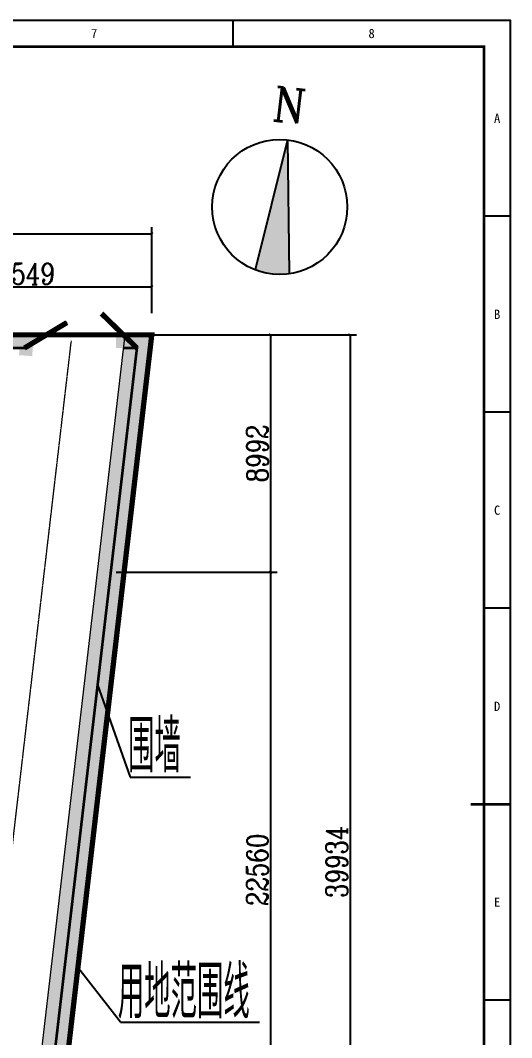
# Model space of a CAD drawing. Extents: x 3213259 to 3716512, y 332899 to 392399.
# Drawn here: x 3278845 to 3297459, y 353805 to 392349 of the extents above; entities that cross this region are included whole.
import ezdxf
from ezdxf.enums import TextEntityAlignment as Align

# ---------------------------------------------------------------- set-up
doc = ezdxf.new("R2010")
doc.units = 0
doc.header["$LTSCALE"] = 1000
doc.header["$MEASUREMENT"] = 0
doc.linetypes.add('235', pattern=[3, 2, -1])
doc.linetypes.add('ZXX0', pattern=[15, 10, -2.5, 0, -2.5])
for name, color, linetype, lineweight in [('a40', 11, 'ZXX0', 25), ('围墙', 5, 'Continuous', 13), ('道路', 220, 'Continuous', 13)]:
    doc.layers.add(name, color=color, linetype=linetype, lineweight=lineweight)
for name, color, linetype in [('JQFrame_DefaultLayer', 7, 'Continuous'), ('PUB_DIM', 3, 'Continuous'), ('XK', 7, 'Continuous'), ('站内道路', 7, 'Continuous')]:
    doc.layers.add(name, color=color, linetype=linetype)
doc.styles.add('DIM_FONT', font='COMPLEX8.SHX', dxfattribs={"width": 0.6, "bigfont": 'HZITXT.SHX'})
doc.styles.add('HZ', font='complex8.shx', dxfattribs={"width": 0.8, "bigfont": 'hztxt.shx'})
doc.styles.add('JQFrame_markText', font='txt')
doc.styles.add('S1', font='ROMANC8.shx', dxfattribs={"bigfont": 'hztxt.shx'})
doc.styles.add('TSSD_Label', font='txt.shx', dxfattribs={"width": 0.7, "bigfont": 'hztxt.shx'})
doc.dimstyles.new('DIMN', dxfattribs={"dimtxt": 300, "dimasz": 100, "dimexe": 250, "dimexo": 300, "dimgap": 100, "dimtad": 1, "dimdec": 0, "dimzin": 0, "dimdsep": 46, "dimtxsty": 'DIM_FONT', "dimblk": 'ARCHTICK', "dimcen": 0.09, "dimclrt": 7, "dimazin": 2, "dimtfac": 1, "dimtdec": 0, "dimtix": 1, "dimtmove": 2, "dimatfit": 3, "dimldrblk": 'ARCHTICK', "dimfxl": 1, "dimtolj": 1, "dimtzin": 0, "dimarcsym": 0})
pattern_1 = [(90, (38683506.7, 5563254.86), (-538.815, 538.815), [142.875, -934.755]), (45, (38683506.7, 5563254.86), (-538.815367, 538.815367), [142.875, -619.125]), (135, (38683506.7, 5563254.86), (-538.815367, -538.815367), [142.875, -619.125])]

# ---------------------------------------------------------------- blocks, each defined once
blk = doc.blocks.new('_ArchTick')
at = {"color": 0, "linetype": 'ByBlock', "const_width": 0.4}
blk.add_lwpolyline([(-0.5, -0.5), (0.5, 0.5)], dxfattribs=at)
blk = doc.blocks.new('*D159')
at = {"layer": 'Defpoints', "color": 0}
for p in [(3283280, 380434), (3282797, 371442), (3288328, 371442)]:
    blk.add_point(p, dxfattribs=at)
at = {"layer": 'PUB_DIM', "color": 0, "lineweight": -2}
for p, q in [((3283580, 380434), (3288578, 380434)), ((3288328, 380434), (3288328, 371442)), ((3283097, 371442), (3288578, 371442))]:
    blk.add_line(p, q, dxfattribs=at)
at = {"layer": 'PUB_DIM', "color": 0, "lineweight": -2, "xscale": 100, "yscale": 100, "zscale": 100}
for p, rotation in [((3288328, 380434), 90), ((3288328, 371442), 270)]:
    blk.add_blockref('_ArchTick', p, dxfattribs=dict(at, rotation=rotation))
at = {"layer": 'PUB_DIM', "color": 7, "lineweight": 25, "insert": (3287828, 375938), "char_height": 800, "attachment_point": 5, "rotation": 90, "style": 'HZ'}
blk.add_mtext('\\A1;8992', dxfattribs=at)
blk = doc.blocks.new('*D158')
at = {"layer": 'Defpoints', "color": 0}
for p in [(3279730, 380434), (3279730, 340500), (3291335, 340500)]:
    blk.add_point(p, dxfattribs=at)
at = {"layer": 'PUB_DIM', "color": 0, "lineweight": -2}
for p, q in [((3280030, 380434), (3291585, 380434)), ((3291335, 380434), (3291335, 340500)), ((3280030, 340500), (3291585, 340500))]:
    blk.add_line(p, q, dxfattribs=at)
at = {"layer": 'PUB_DIM', "color": 0, "lineweight": -2, "xscale": 100, "yscale": 100, "zscale": 100}
for p, rotation in [((3291335, 380434), 90), ((3291335, 340500), 270)]:
    blk.add_blockref('_ArchTick', p, dxfattribs=dict(at, rotation=rotation))
at = {"layer": 'PUB_DIM', "color": 7, "lineweight": 25, "insert": (3290835, 360467), "char_height": 800, "attachment_point": 5, "rotation": 90, "style": 'HZ'}
blk.add_mtext('\\A1;39934', dxfattribs=at)
blk = doc.blocks.new('*D156')
at = {"layer": 'Defpoints', "color": 0}
for p in [(3282172, 371442), (3282172, 348882), (3288328, 348882)]:
    blk.add_point(p, dxfattribs=at)
at = {"layer": 'PUB_DIM', "color": 0, "lineweight": -2}
for p, q in [((3282472, 371442), (3288578, 371442)), ((3288328, 371442), (3288328, 348882)), ((3282472, 348882), (3288578, 348882))]:
    blk.add_line(p, q, dxfattribs=at)
at = {"layer": 'PUB_DIM', "color": 0, "lineweight": -2, "xscale": 100, "yscale": 100, "zscale": 100}
for p, rotation in [((3288328, 371442), 90), ((3288328, 348882), 270)]:
    blk.add_blockref('_ArchTick', p, dxfattribs=dict(at, rotation=rotation))
at = {"layer": 'PUB_DIM', "color": 7, "lineweight": 25, "insert": (3287828, 360162), "char_height": 800, "attachment_point": 5, "rotation": 90, "style": 'HZ'}
blk.add_mtext('\\A1;22560', dxfattribs=at)
blk = doc.blocks.new('*D155')
at = {"layer": 'Defpoints', "color": 0}
for p in [(3283824, 382246), (3274275, 380954), (3283824, 380954)]:
    blk.add_point(p, dxfattribs=at)
at = {"layer": 'PUB_DIM', "color": 0, "lineweight": -2}
for p, q in [((3274275, 381254), (3274275, 382496)), ((3283824, 381254), (3283824, 382496)), ((3274275, 382246), (3283824, 382246))]:
    blk.add_line(p, q, dxfattribs=at)
at = {"layer": 'PUB_DIM', "color": 0, "lineweight": -2, "xscale": 100, "yscale": 100, "zscale": 100, "rotation": 180}
blk.add_blockref('_ArchTick', (3274275, 382246), dxfattribs=at)
at = {"layer": 'PUB_DIM', "color": 0, "lineweight": -2, "xscale": 100, "yscale": 100, "zscale": 100}
blk.add_blockref('_ArchTick', (3283824, 382246), dxfattribs=at)
at = {"layer": 'PUB_DIM', "color": 7, "lineweight": 25, "insert": (3279049, 382746), "char_height": 800, "attachment_point": 5, "style": 'HZ'}
blk.add_mtext('\\A1;9549', dxfattribs=at)
blk = doc.blocks.new('*D154')
at = {"layer": 'Defpoints', "color": 0}
for p in [(3283824, 384257), (3226183, 380954), (3283824, 380954)]:
    blk.add_point(p, dxfattribs=at)
at = {"layer": 'PUB_DIM', "color": 0, "lineweight": -2}
for p, q in [((3226183, 381254), (3226183, 384507)), ((3283824, 381254), (3283824, 384507)), ((3226183, 384257), (3283824, 384257))]:
    blk.add_line(p, q, dxfattribs=at)
at = {"layer": 'PUB_DIM', "color": 0, "lineweight": -2, "xscale": 100, "yscale": 100, "zscale": 100, "rotation": 180}
blk.add_blockref('_ArchTick', (3226183, 384257), dxfattribs=at)
at = {"layer": 'PUB_DIM', "color": 0, "lineweight": -2, "xscale": 100, "yscale": 100, "zscale": 100}
blk.add_blockref('_ArchTick', (3283824, 384257), dxfattribs=at)
at = {"layer": 'PUB_DIM', "color": 7, "lineweight": 25, "insert": (3255003, 384757), "char_height": 800, "attachment_point": 5, "style": 'HZ'}
blk.add_mtext('\\A1;57642', dxfattribs=at)
blk = doc.blocks.new('JQStandardFrame-{BE07899B6A3C46F2A1DE3A833C04B494}')
at = {"layer": 'JQFrame_DefaultLayer', "color": 3}
blk.add_lwpolyline([(0, 0), (841, 0), (841, 594), (0, 594)], close=True, dxfattribs=at)
for points in [[(735.88, 594), (735.88, 584)], [(841, 519.75), (831, 519.75)], [(841, 445.5), (831, 445.5)], [(841, 371.25), (831, 371.25)], [(841, 297), (831, 297)], [(841, 222.75), (831, 222.75)]]:
    blk.add_lwpolyline(points, dxfattribs=at)
at = {"layer": 'JQFrame_DefaultLayer', "color": 3, "const_width": 1}
blk.add_lwpolyline([(25, 10), (831, 10), (831, 584), (25, 584)], close=True, dxfattribs=at)
blk.add_lwpolyline([(841, 297), (826, 297)], dxfattribs=at)
at = {"layer": 'JQFrame_DefaultLayer', "color": 3, "char_height": 3.5, "attachment_point": 5, "style": 'JQFrame_markText'}
for s, insert in [('7', (683.31, 589)), ('8', (788.44, 589)), ('A', (836, 556.88)), ('B', (836, 482.62)), ('C', (836, 408.38)), ('D', (836, 334.12)), ('E', (836, 259.88))]:
    blk.add_mtext(s, dxfattribs=dict(at, insert=insert))
blk = doc.blocks.new('A$C4F704F05')
at = {"color": 7}
blk.add_solid([(0.469, 0.681), (0, 0.51), (0.655, 0.172), (0.185, 0)], dxfattribs=at)

msp = doc.modelspace()

# ---------------------------------------------------------------- hatches: boundary and pattern name
msp.add_hatch(color=256).paths.add_polyline_path([(3288969.97, 387820.872), (3287744.473, 382892.533, 0.128224843), (3289027.546, 382742.777)])
h = msp.add_hatch()
h.set_pattern_fill('GRASS', color=256, scale=30, style=0)
h.set_pattern_definition(pattern_1)
h.paths.add_polyline_path([(3227414.856, 356861.717), (3225914.856, 356861.717), (3225914.856, 359861.717), (3227414.856, 359861.717)])
h.paths.add_polyline_path([(3282466.609, 379933.53), (3282466.609, 379433.53), (3279336.214, 379433.53), (3279336.214, 379933.53), (3228683.227, 379933.53), (3227414.856, 369441.717), (3227414.856, 342708.338), (3278719.894, 341014.653), (3283262.384, 379933.53)])
edge = h.paths.add_edge_path()
edge.add_line((3221575.256, 347403.567), (3227409.321, 347210.972))
edge.add_line((3227409.321, 347210.972), (3227396.062, 343209.231))
edge.add_line((3227396.062, 343209.231), (3221109.927, 343416.749))
edge.add_line((3221109.927, 343416.749), (3220993.595, 342420.045))
edge.add_line((3220993.595, 342420.045), (3279163.189, 340499.747))
edge.add_line((3279163.189, 340499.747), (3283824.137, 380433.53))
edge.add_line((3283824.137, 380433.53), (3282466.609, 380433.53))
edge.add_line((3282466.609, 380433.53), (3282466.609, 379433.53))
edge.add_line((3282466.609, 379433.53), (3279336.214, 379433.53))
edge.add_line((3279336.214, 379433.53), (3279336.214, 380135.488))
edge.add_line((3279336.214, 380135.488), (3279833.813, 380433.53))
edge.add_line((3279833.813, 380433.53), (3226182.622, 380433.53))
edge.add_arc((3254466.895, 370433.529), 30000.002, 160.5287798, 173.3427359)
edge.add_line((3224669.171, 373911.427), (3221575.256, 347403.567))
h = msp.add_hatch()
h.set_pattern_fill('GRASS', color=256, scale=30, style=0)
h.set_pattern_definition(pattern_1)
h.paths.add_polyline_path([(3283262.384, 379933.53), (3282758.99, 379933.53), (3279449.919, 351582.273, -0.39005211), (3268161.153, 341863.492), (3227414.856, 343208.61), (3227414.856, 342708.338), (3278719.894, 341014.653)])

# ---------------------------------------------------------------- linework, layer by layer
for p, q in [((3288969.97, 387820.872), (3287744.473, 382892.533)), ((3288969.97, 387820.872), (3289027.546, 382742.777)), ((3280607.121, 380896.711), (3278999.033, 379933.53)), ((3281772.545, 367168.981), (3283008.776, 363669.876)), ((3283008.776, 363669.876), (3285292.644, 363669.876)), ((3282636.755, 354397.2), (3281026.441, 356463.599)), ((3282636.755, 354397.2), (3287906.699, 354397.2))]:
    msp.add_line(p, q)
at = {"const_width": 200}
for points in [[(3281919.338, 381241.158), (3283262.384, 379933.53)], [(3278999.033, 379933.53), (3280607.121, 380896.711)]]:
    msp.add_lwpolyline(points, dxfattribs=at)
msp.add_circle((3288673.189, 385278.133), 2560)
at = {"layer": 'XK', "color": 6, "linetype": 'ZXX0', "ltscale": 0.00025, "const_width": 200}
msp.add_lwpolyline([(3226182.622, 380433.53, 0.055969807), (3224669.171, 373911.422), (3220993.595, 342420.045), (3279163.189, 340499.747), (3283824.137, 380433.53)], format="xyb", close=True, dxfattribs=at)
at = {"layer": '围墙', "color": 5, "linetype": '235'}
msp.add_line((3283254.562, 379933.53), (3282758.99, 379933.53), dxfattribs=at)
at = {"layer": '围墙', "color": 5, "linetype": '235', "const_width": 100}
msp.add_lwpolyline([(3221611.389, 343400.195), (3221553.223, 342901.843), (3278719.894, 341014.653), (3283262.384, 379933.53), (3282758.99, 379933.53)], dxfattribs=at)
msp.add_lwpolyline([(3279109.045, 379933.53), (3226538.413, 379933.53, 0.052970968), (3225165.799, 373853.457), (3222106.141, 347639.104)], format="xyb", dxfattribs=at)
at = {"layer": '道路', "color": 12}
msp.add_line((3279449.919, 351582.273), (3282817.348, 380433.53), dxfattribs=at)
at = {"layer": '道路', "color": 12, "linetype": 'ZXX0', "ltscale": 0.0005}
msp.add_line((3277463.404, 351814.133), (3280776.709, 380201.67), dxfattribs=at)

# ---------------------------------------------------------------- block references
at = {"xscale": 100, "yscale": 100, "zscale": 100}
msp.add_blockref('JQStandardFrame-{BE07899B6A3C46F2A1DE3A833C04B494}', (3213309.083, 332949.078), dxfattribs=at)
at = {"layer": '站内道路', "color": 4, "xscale": 999.9999999999997, "yscale": 999.9999999999997, "zscale": 999.9999999999997, "rotation": 335.8715643327037}
for p in [(3278625.98, 379738.866), (3282574.172, 379755.719)]:
    msp.add_blockref('A$C4F704F05', p, dxfattribs=at)

# ---------------------------------------------------------------- texts
at = {"style": 'S1'}
msp.add_text('N', height=1280, rotation=353.3427359, dxfattribs=at).set_placement((3288342.445, 388566.087))
at = {"layer": 'a40', "linetype": 'Continuous', "lineweight": -3, "ltscale": 2, "style": 'TSSD_Label', "width": 0.5}
for s, p in [('围墙', (3283926.565, 364850.015)), ('用地范围线', (3285036.915, 355530.465))]:
    msp.add_text(s, height=2000, dxfattribs=at).set_placement(p, align=Align.MIDDLE_CENTER)

# ---------------------------------------------------------------- dimensions: what is measured, and where the dimension line sits
at = {"layer": 'PUB_DIM', "lineweight": 25}
for base, p1, picture, middle in [((3283824.137, 384256.58), (3226182.622, 380953.53), '*D154', (3255003.379, 384756.58)), ((3283824.137, 382246.179), (3274274.856, 380953.53), '*D155', (3279049.496, 382746.179))]:
    dim = msp.add_linear_dim(base=base, p1=p1, p2=(3283824.137, 380953.53), dimstyle='DIMN', override={"dimtxt": 800, "dimtxsty": 'HZ', "dimblk": 'ArchTick'}, dxfattribs=at)
    dim.commit()
    dim.dimension.update_dxf_attribs({"geometry": picture, "text_midpoint": middle})
for base, p1, p2, picture, middle in [((3291335.295, 340499.747), (3279730.294, 380433.53), (3279730.294, 340499.747), '*D158', (3290835.295, 360466.638)), ((3288328.229, 371441.717), (3283280.239, 380433.53), (3282796.936, 371441.717), '*D159', (3287828.229, 375937.623)), ((3288328.229, 348881.717), (3282171.936, 371441.717), (3282171.936, 348881.717), '*D156', (3287828.229, 360161.717))]:
    dim = msp.add_linear_dim(base=base, p1=p1, p2=p2, angle=90, dimstyle='DIMN', override={"dimtxt": 800, "dimtxsty": 'HZ', "dimblk": 'ArchTick'}, dxfattribs=at)
    dim.commit()
    dim.dimension.update_dxf_attribs({"geometry": picture, "text_midpoint": middle})

doc.saveas('drawing.dxf')
